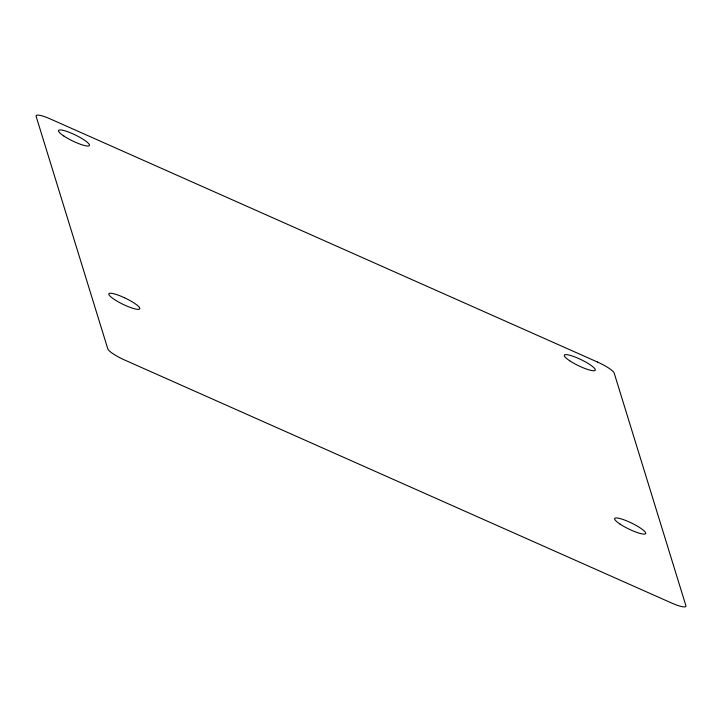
<?xml version="1.0" encoding="UTF-8"?>
<svg xmlns="http://www.w3.org/2000/svg" width="722" height="722" viewBox="0 0 722 722"><rect width="100%" height="100%" fill="white"/><g stroke="black" fill="none" stroke-linecap="round" stroke-linejoin="round"><path stroke-width="1.08" d="M124.572 297.789L120.538 296.029A17.202 3.285 25.9 0 0 108.968 294.757A17.202 3.285 25.9 0 0 125.411 305.433A17.202 3.285 25.9 0 0 139.851 308.574L139.391 307.41A17.202 3.285 25.9 0 0 124.572 297.789M597.41 362.002L50.278 118.931A17.202 3.285 25.9 0 0 36.1 116.278L107.804 348.897A17.202 3.285 25.9 0 0 124.59 359.998L671.722 603.069A17.202 3.285 25.9 0 0 685.9 605.722L614.196 373.103A17.202 3.285 25.9 0 0 597.41 362.002M63.942 136.088A17.202 3.285 25.9 0 0 89.257 145.7A17.202 3.285 25.9 0 0 68.698 132.108A17.202 3.285 25.9 0 0 63.942 136.088M569.775 360.81A17.202 3.285 25.9 0 0 595.099 370.422A17.202 3.285 25.9 0 0 574.541 356.821A17.202 3.285 25.9 0 0 569.775 360.81M620.108 524.145A17.229 3.285 25.9 0 0 645.468 533.775A17.229 3.285 25.9 0 0 624.873 520.156A17.229 3.285 25.9 0 0 620.108 524.145"/></g></svg>
